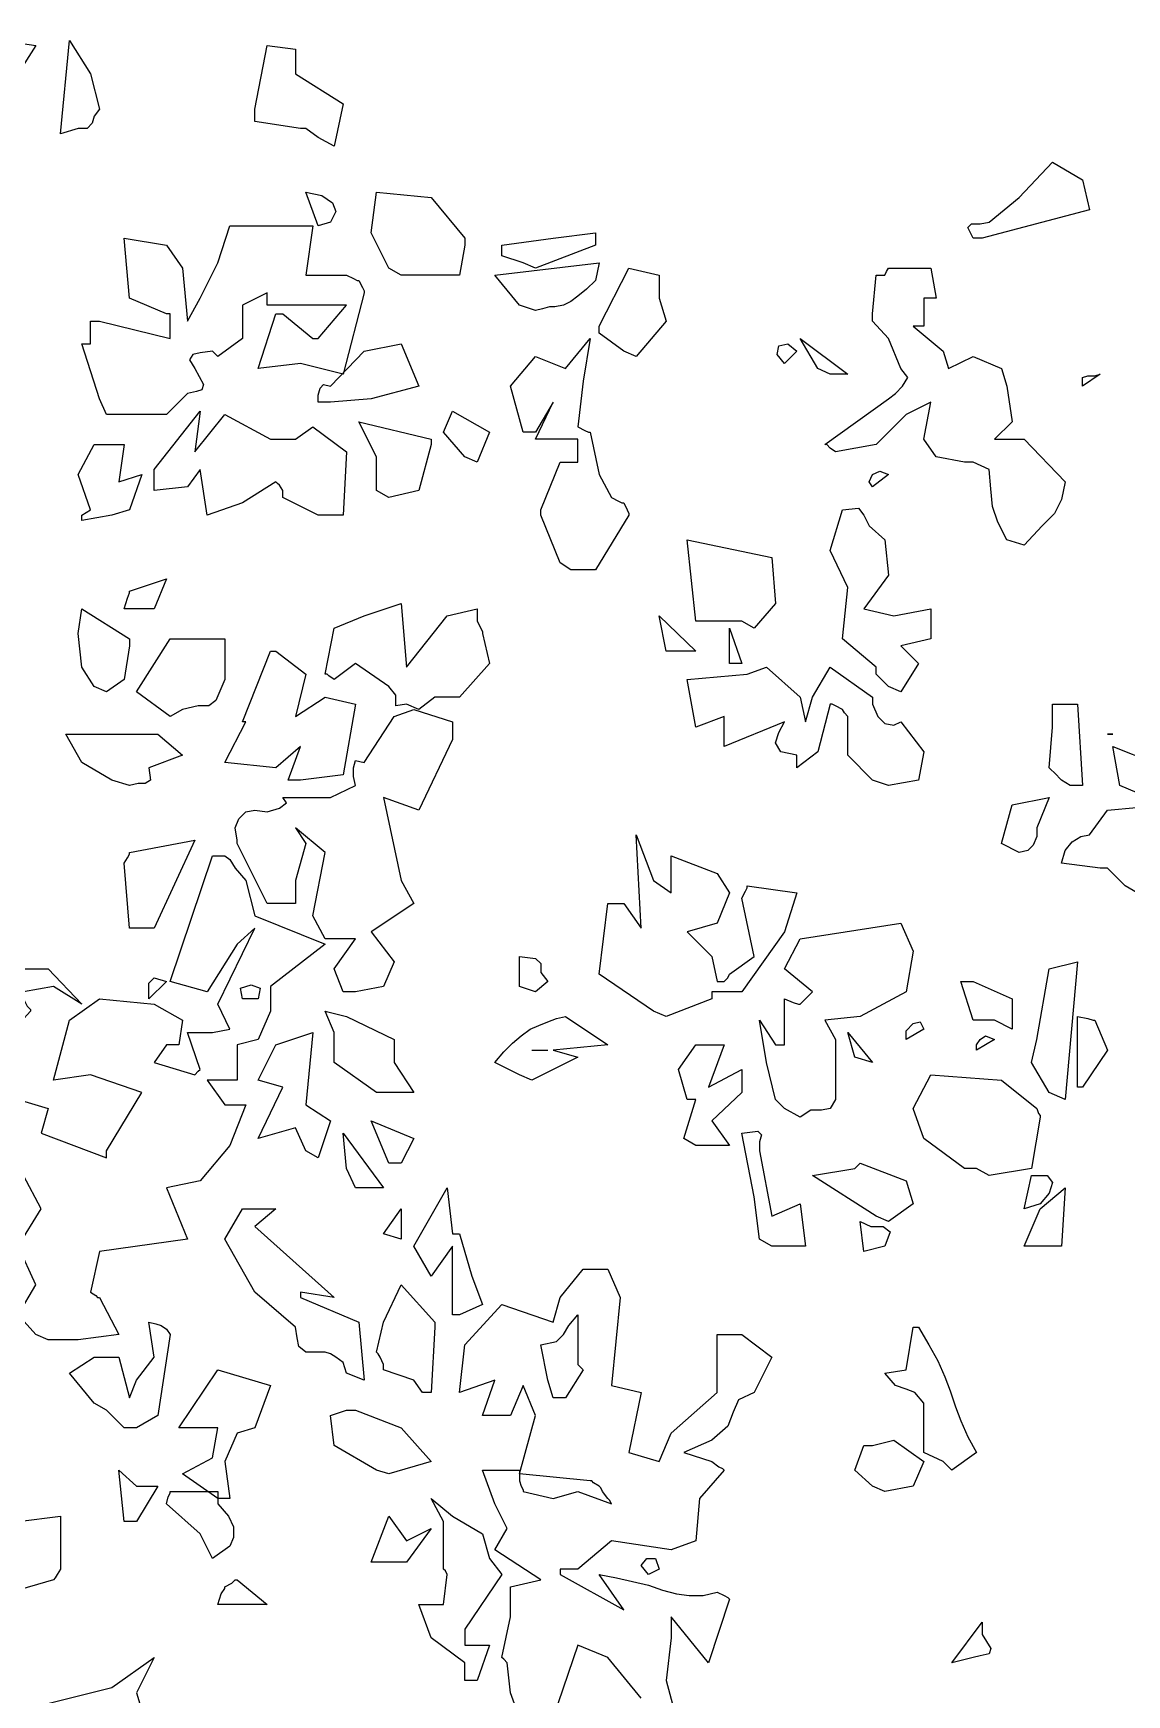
# Model space of a CAD drawing. Header units: millimetres. Extents: x 2810.5 to 2848.4, y 1624.4 to 1676.1.
# Drawn here: x 2814.981 to 2816.174, y 1668.831 to 1670.644 of the extents above; entities that cross this region are included whole.
import ezdxf

# ---------------------------------------------------------------- set-up
doc = ezdxf.new("R2010")
doc.units = ezdxf.units.MM
doc.layers.add('VERDE_ALBERI', color=104, linetype='Continuous')

msp = doc.modelspace()

# ---------------------------------------------------------------- linework, layer by layer
at = {"layer": 'VERDE_ALBERI', "linetype": 'ByBlock'}
for points in [[(2814.934, 1670.5726), (2814.9379, 1670.6188), (2814.8936, 1670.6439), (2814.9841, 1670.6304), (2814.9475, 1670.5726), (2814.934, 1670.5726)], [(2815.0111, 1670.5341), (2815.0207, 1670.6361), (2815.0438, 1670.5995), (2815.0535, 1670.561), (2815.0476, 1670.5533), (2815.0457, 1670.5456), (2815.04, 1670.5398), (2815.0303, 1670.5398), (2815.0111, 1670.5341)], [(2815.273, 1670.5398), (2815.2229, 1670.5475), (2815.2229, 1670.5553), (2815.2229, 1670.5591), (2815.2229, 1670.561), (2815.2229, 1670.561), (2815.2364, 1670.6304), (2815.2672, 1670.6265), (2815.2672, 1670.5995), (2815.3192, 1670.5668), (2815.3096, 1670.5206), (2815.2922, 1670.5302), (2815.2788, 1670.5398), (2815.2749, 1670.5398), (2815.273, 1670.5398), (2815.273, 1670.5398)], [(2815.273, 1670.5398), (2815.273, 1670.5398), (2815.273, 1670.5398), (2815.273, 1670.5398)], [(2815.273, 1670.5398), (2815.273, 1670.5398), (2815.273, 1670.5398)], [(2816.0067, 1670.4204), (2816.0009, 1670.432), (2816.0048, 1670.4358), (2816.0144, 1670.4358), (2816.024, 1670.4378), (2816.0568, 1670.4647), (2816.0934, 1670.5033), (2816.1261, 1670.484), (2816.1338, 1670.4513), (2816.0164, 1670.4204), (2816.0067, 1670.4204)], [(2815.2922, 1670.4339), (2815.2788, 1670.4705), (2815.2961, 1670.4667), (2815.3077, 1670.4589), (2815.3115, 1670.4493), (2815.3057, 1670.4378), (2815.2922, 1670.4339), (2815.2922, 1670.4339)], [(2815.3693, 1670.3877), (2815.35, 1670.4262), (2815.3558, 1670.4705), (2815.4155, 1670.4647), (2815.452, 1670.4204), (2815.452, 1670.4166), (2815.452, 1670.4147), (2815.452, 1670.4127), (2815.452, 1670.4127), (2815.4463, 1670.38), (2815.3828, 1670.38), (2815.3693, 1670.3877)], [(2815.1266, 1670.3376), (2815.0862, 1670.355), (2815.0804, 1670.4204), (2815.1266, 1670.4127), (2815.144, 1670.3877), (2815.1497, 1670.3299), (2815.1632, 1670.355), (2815.1825, 1670.3935), (2815.1959, 1670.4339), (2815.2268, 1670.4339), (2815.2864, 1670.4339), (2815.2788, 1670.38), (2815.323, 1670.38), (2815.3308, 1670.3762), (2815.3346, 1670.3742), (2815.3365, 1670.3742), (2815.3365, 1670.3742), (2815.3404, 1670.3666), (2815.3423, 1670.3627), (2815.3423, 1670.3607), (2815.3423, 1670.3607), (2815.3192, 1670.2721), (2815.273, 1670.2837), (2815.2268, 1670.278), (2815.246, 1670.3376), (2815.2498, 1670.3376), (2815.2537, 1670.3376), (2815.2537, 1670.3376), (2815.2864, 1670.3107), (2815.2903, 1670.3107), (2815.2922, 1670.3107), (2815.2922, 1670.3107), (2815.323, 1670.3472), (2815.2922, 1670.3472), (2815.2364, 1670.3472), (2815.2364, 1670.355), (2815.2364, 1670.3588), (2815.2364, 1670.3607), (2815.2364, 1670.3607), (2815.2094, 1670.3472), (2815.2094, 1670.3107), (2815.1825, 1670.2914), (2815.1786, 1670.2952), (2815.1767, 1670.2972), (2815.1767, 1670.2972), (2815.1632, 1670.2952), (2815.1555, 1670.2933), (2815.1517, 1670.2876), (2815.1574, 1670.278), (2815.1671, 1670.2606), (2815.1651, 1670.2548), (2815.1593, 1670.2529), (2815.1497, 1670.251), (2815.1266, 1670.2279), (2815.0746, 1670.2279), (2815.0611, 1670.2279), (2815.0535, 1670.2452), (2815.0342, 1670.3049), (2815.04, 1670.3049), (2815.0419, 1670.3049), (2815.0438, 1670.3049), (2815.0438, 1670.3049), (2815.0438, 1670.3299), (2815.0496, 1670.3299), (2815.0515, 1670.3299), (2815.0535, 1670.3299), (2815.0535, 1670.3299), (2815.1305, 1670.3107), (2815.1305, 1670.3376), (2815.1286, 1670.3376), (2815.1266, 1670.3376), (2815.1266, 1670.3376)], [(2815.2922, 1670.4339), (2815.2922, 1670.4339), (2815.2922, 1670.4339), (2815.2922, 1670.4339), (2815.2922, 1670.4339), (2815.2922, 1670.4339)], [(2815.2922, 1670.4339), (2815.2922, 1670.4339), (2815.2922, 1670.4339)], [(2815.5156, 1670.3935), (2815.4925, 1670.4012), (2815.4925, 1670.407), (2815.4925, 1670.4108), (2815.4925, 1670.4127), (2815.4925, 1670.4127), (2815.5484, 1670.4204), (2815.5946, 1670.4262), (2815.5946, 1670.4185), (2815.5946, 1670.4147), (2815.5946, 1670.4127), (2815.5946, 1670.4127), (2815.5291, 1670.3877), (2815.5156, 1670.3935)], [(2815.5118, 1670.3472), (2815.4848, 1670.38), (2815.5985, 1670.3935), (2815.5946, 1670.3742), (2815.585, 1670.3646), (2815.5754, 1670.3569), (2815.5676, 1670.3511), (2815.5599, 1670.3472), (2815.5503, 1670.3453), (2815.5445, 1670.3453), (2815.5369, 1670.3434), (2815.5291, 1670.3415), (2815.5118, 1670.3472)], [(2815.5985, 1670.3242), (2815.6312, 1670.3877), (2815.664, 1670.38), (2815.664, 1670.355), (2815.6716, 1670.3299), (2815.6389, 1670.2914), (2815.6254, 1670.2972), (2815.5985, 1670.3165), (2815.5985, 1670.3203), (2815.5985, 1670.3242), (2815.5985, 1670.3242)], [(2815.8969, 1670.3376), (2815.9008, 1670.38), (2815.9066, 1670.38), (2815.9085, 1670.38), (2815.9104, 1670.38), (2815.9104, 1670.38), (2815.9123, 1670.3838), (2815.9143, 1670.3877), (2815.9143, 1670.3877), (2815.9605, 1670.3877), (2815.9663, 1670.355), (2815.9585, 1670.355), (2815.9548, 1670.355), (2815.9528, 1670.355), (2815.9528, 1670.355), (2815.9528, 1670.3242), (2815.947, 1670.3242), (2815.9432, 1670.3242), (2815.9413, 1670.3242), (2815.9413, 1670.3242), (2815.974, 1670.2972), (2815.9798, 1670.278), (2816.0067, 1670.2914), (2816.0375, 1670.278), (2816.0433, 1670.2587), (2816.0491, 1670.2201), (2816.0298, 1670.2009), (2816.0625, 1670.2009), (2816.1069, 1670.1546), (2816.103, 1670.1354), (2816.0953, 1670.12), (2816.0819, 1670.1065), (2816.0625, 1670.0854), (2816.0433, 1670.0911), (2816.0337, 1670.1104), (2816.0279, 1670.1277), (2816.026, 1670.147), (2816.024, 1670.1681), (2816.0067, 1670.1759), (2816.0009, 1670.1759), (2815.999, 1670.1759), (2815.9971, 1670.1759), (2815.9971, 1670.1759), (2815.9663, 1670.1816), (2815.9528, 1670.2009), (2815.9605, 1670.2414), (2815.9335, 1670.2279), (2815.9008, 1670.1951), (2815.8565, 1670.1874), (2815.8507, 1670.1913), (2815.8469, 1670.1951), (2815.8449, 1670.1951), (2815.8449, 1670.1951), (2815.9143, 1670.2452), (2815.922, 1670.251), (2815.9297, 1670.2587), (2815.9354, 1670.2683), (2815.9278, 1670.278), (2815.9143, 1670.3107), (2815.8969, 1670.3299), (2815.8969, 1670.3338), (2815.8969, 1670.3376), (2815.8969, 1670.3376)], [(2815.1266, 1670.3376), (2815.1266, 1670.3376), (2815.1266, 1670.3376), (2815.1266, 1670.3376)], [(2815.2922, 1670.2414), (2815.2922, 1670.2491), (2815.2942, 1670.2567), (2815.298, 1670.2606), (2815.3057, 1670.2587), (2815.3423, 1670.2972), (2815.3828, 1670.3049), (2815.402, 1670.2587), (2815.35, 1670.2452), (2815.3057, 1670.2414), (2815.2922, 1670.2414)], [(2815.5349, 1670.1239), (2815.5561, 1670.1759), (2815.5754, 1670.1759), (2815.5754, 1670.2009), (2815.5291, 1670.2009), (2815.5484, 1670.2414), (2815.5291, 1670.2086), (2815.5214, 1670.2086), (2815.5175, 1670.2086), (2815.5156, 1670.2086), (2815.5156, 1670.2086), (2815.5021, 1670.2587), (2815.5291, 1670.2914), (2815.5619, 1670.278), (2815.5888, 1670.3107), (2815.5811, 1670.2645), (2815.5754, 1670.2144), (2815.583, 1670.2105), (2815.5869, 1670.2086), (2815.5888, 1670.2086), (2815.5888, 1670.2086), (2815.5985, 1670.1624), (2815.612, 1670.1374), (2815.6196, 1670.1335), (2815.6235, 1670.1316), (2815.6254, 1670.1316), (2815.6254, 1670.1316), (2815.6292, 1670.1239), (2815.6312, 1670.12), (2815.6312, 1670.1181), (2815.6312, 1670.1181), (2815.5946, 1670.0584), (2815.5676, 1670.0584), (2815.5561, 1670.0661), (2815.5349, 1670.1181), (2815.5349, 1670.1219), (2815.5349, 1670.1239), (2815.5349, 1670.1239)], [(2815.8007, 1670.2837), (2815.7929, 1670.2933), (2815.7948, 1670.303), (2815.8045, 1670.3049), (2815.8142, 1670.2972), (2815.8007, 1670.2837)], [(2815.8372, 1670.278), (2815.818, 1670.3107), (2815.8699, 1670.2721), (2815.8507, 1670.2721), (2815.8372, 1670.278)], [(2815.1767, 1670.2972), (2815.1767, 1670.2972), (2815.1767, 1670.2972), (2815.1767, 1670.2972)], [(2816.1261, 1670.2587), (2816.1261, 1670.2683), (2816.1319, 1670.2702), (2816.1396, 1670.2702), (2816.1454, 1670.2721), (2816.1261, 1670.2587)], [(2815.2537, 1670.145), (2815.2498, 1670.1509), (2815.2479, 1670.1528), (2815.246, 1670.1546), (2815.246, 1670.1546), (2815.2094, 1670.1316), (2815.1709, 1670.1181), (2815.1632, 1670.1681), (2815.1497, 1670.1489), (2815.1131, 1670.145), (2815.1131, 1670.1681), (2815.1632, 1670.2317), (2815.1574, 1670.1874), (2815.1902, 1670.2279), (2815.2402, 1670.2009), (2815.2672, 1670.2009), (2815.2864, 1670.2144), (2815.323, 1670.1874), (2815.3192, 1670.1181), (2815.3057, 1670.1181), (2815.2922, 1670.1181), (2815.2537, 1670.1374), (2815.2537, 1670.1412), (2815.2537, 1670.145), (2815.2537, 1670.145)], [(2815.452, 1670.1816), (2815.429, 1670.2086), (2815.4386, 1670.2317), (2815.479, 1670.2086), (2815.4655, 1670.1759), (2815.452, 1670.1816)], [(2815.3558, 1670.145), (2815.3558, 1670.1816), (2815.3365, 1670.2201), (2815.4155, 1670.2009), (2815.4155, 1670.197), (2815.4155, 1670.1951), (2815.4155, 1670.1951), (2815.402, 1670.145), (2815.3693, 1670.1374), (2815.3558, 1670.145), (2815.3558, 1670.145)], [(2815.0342, 1670.1181), (2815.0438, 1670.1239), (2815.0303, 1670.1624), (2815.0476, 1670.1951), (2815.0804, 1670.1951), (2815.0746, 1670.1546), (2815.0996, 1670.1624), (2815.0862, 1670.1239), (2815.0669, 1670.1181), (2815.0342, 1670.1123), (2815.0342, 1670.1181)], [(2815.8969, 1670.1489), (2815.8931, 1670.1546), (2815.8969, 1670.1624), (2815.9047, 1670.1662), (2815.9143, 1670.1624), (2815.8969, 1670.1489)], [(2815.2537, 1670.145), (2815.2537, 1670.145), (2815.2537, 1670.145), (2815.2537, 1670.145)], [(2815.2537, 1670.145), (2815.2537, 1670.145), (2815.2537, 1670.145)], [(2815.3558, 1670.145), (2815.3558, 1670.145), (2815.3558, 1670.145), (2815.3558, 1670.145), (2815.3558, 1670.145), (2815.3558, 1670.145)], [(2815.9008, 1669.9524), (2815.8642, 1669.9833), (2815.8699, 1670.0391), (2815.8507, 1670.0795), (2815.8642, 1670.1239), (2815.8815, 1670.1258), (2815.8873, 1670.1181), (2815.8931, 1670.1065), (2815.9104, 1670.0911), (2815.9143, 1670.0526), (2815.8873, 1670.016), (2815.92, 1670.0083), (2815.9605, 1670.016), (2815.9605, 1669.9833), (2815.9278, 1669.9756), (2815.947, 1669.9563), (2815.9278, 1669.9255), (2815.9143, 1669.9313), (2815.9008, 1669.9448), (2815.9008, 1669.9486), (2815.9008, 1669.9524), (2815.9008, 1669.9524)], [(2815.7544, 1670.0025), (2815.7043, 1670.0025), (2815.6947, 1670.0911), (2815.7872, 1670.0719), (2815.7911, 1670.0218), (2815.7679, 1669.9948), (2815.7544, 1670.0025)], [(2815.0996, 1670.016), (2815.0804, 1670.016), (2815.0842, 1670.0275), (2815.0862, 1670.0334), (2815.0862, 1670.0353), (2815.0862, 1670.0353), (2815.1266, 1670.0488), (2815.1131, 1670.016), (2815.0996, 1670.016)], [(2815.0476, 1669.9313), (2815.0342, 1669.9524), (2815.0303, 1669.989), (2815.0342, 1670.016), (2815.0862, 1669.9833), (2815.0862, 1669.9794), (2815.0862, 1669.9775), (2815.0862, 1669.9756), (2815.0862, 1669.9756), (2815.0804, 1669.939), (2815.0611, 1669.9255), (2815.0476, 1669.9313)], [(2815.3885, 1669.912), (2815.377, 1669.9101), (2815.377, 1669.9159), (2815.377, 1669.9217), (2815.3693, 1669.9313), (2815.3327, 1669.9563), (2815.3096, 1669.939), (2815.3038, 1669.9428), (2815.3019, 1669.9448), (2815.2999, 1669.9448), (2815.2999, 1669.9448), (2815.3096, 1669.9948), (2815.3423, 1670.0083), (2815.3828, 1670.0218), (2815.3885, 1669.9524), (2815.4328, 1670.0083), (2815.4655, 1670.016), (2815.4655, 1670.0083), (2815.4655, 1670.0044), (2815.4655, 1670.0025), (2815.4655, 1670.0025), (2815.4694, 1669.9948), (2815.4714, 1669.991), (2815.4714, 1669.989), (2815.4714, 1669.989), (2815.479, 1669.9563), (2815.4463, 1669.9197), (2815.4194, 1669.9197), (2815.402, 1669.9063), (2815.3885, 1669.912)], [(2815.6716, 1669.9698), (2815.664, 1670.0083), (2815.7043, 1669.9698), (2815.6851, 1669.9698), (2815.6716, 1669.9698)], [(2815.741, 1669.9563), (2815.741, 1669.9948), (2815.7544, 1669.9563), (2815.741, 1669.9563)], [(2815.1401, 1669.9833), (2815.1902, 1669.9833), (2815.1902, 1669.939), (2815.1806, 1669.9159), (2815.1728, 1669.9101), (2815.1613, 1669.9101), (2815.144, 1669.9063), (2815.1305, 1669.8986), (2815.0939, 1669.9255), (2815.1305, 1669.9833), (2815.1362, 1669.9833), (2815.1382, 1669.9833), (2815.1401, 1669.9833)], [(2815.2094, 1669.8928), (2815.2402, 1669.9698), (2815.2441, 1669.9698), (2815.246, 1669.9698), (2815.246, 1669.9698), (2815.2788, 1669.9448), (2815.2672, 1669.8986), (2815.2999, 1669.9197), (2815.3327, 1669.912), (2815.3192, 1669.835), (2815.273, 1669.8292), (2815.2595, 1669.8292), (2815.273, 1669.8658), (2815.246, 1669.8427), (2815.1902, 1669.8485), (2815.2133, 1669.8928), (2815.2113, 1669.8928), (2815.2094, 1669.8928), (2815.2094, 1669.8928)], [(2815.8642, 1669.9063), (2815.8565, 1669.9101), (2815.8527, 1669.912), (2815.8507, 1669.912), (2815.8507, 1669.912), (2815.8372, 1669.8601), (2815.8142, 1669.8427), (2815.8142, 1669.8504), (2815.8142, 1669.8542), (2815.8142, 1669.8562), (2815.8142, 1669.8562), (2815.7968, 1669.8601), (2815.7911, 1669.8697), (2815.7948, 1669.8812), (2815.8007, 1669.8928), (2815.7352, 1669.8658), (2815.7352, 1669.8986), (2815.7043, 1669.887), (2815.6947, 1669.939), (2815.7602, 1669.9448), (2815.7814, 1669.9524), (2815.818, 1669.9197), (2815.8238, 1669.8928), (2815.8314, 1669.9197), (2815.8507, 1669.9524), (2815.8969, 1669.9197), (2815.8969, 1669.9159), (2815.8969, 1669.9139), (2815.8969, 1669.912), (2815.8969, 1669.912), (2815.9027, 1669.8986), (2815.9104, 1669.8908), (2815.92, 1669.8889), (2815.9278, 1669.8928), (2815.9528, 1669.8601), (2815.947, 1669.8292), (2815.9143, 1669.8234), (2815.8969, 1669.8292), (2815.8699, 1669.8562), (2815.8699, 1669.8986), (2815.8662, 1669.9024), (2815.8642, 1669.9063), (2815.8642, 1669.9063)], [(2815.9008, 1669.9524), (2815.9008, 1669.9524), (2815.9008, 1669.9524), (2815.9008, 1669.9524)], [(2815.9008, 1669.9524), (2815.9008, 1669.9524), (2815.9008, 1669.9524)], [(2815.2037, 1669.7637), (2815.2017, 1669.7772), (2815.2056, 1669.7868), (2815.2133, 1669.7946), (2815.2229, 1669.7965), (2815.2364, 1669.7946), (2815.2498, 1669.7984), (2815.2576, 1669.8042), (2815.2537, 1669.81), (2815.3057, 1669.81), (2815.3327, 1669.8234), (2815.3308, 1669.8331), (2815.3308, 1669.8427), (2815.3327, 1669.8504), (2815.3423, 1669.8485), (2815.375, 1669.8986), (2815.3963, 1669.9063), (2815.4386, 1669.8928), (2815.4386, 1669.8735), (2815.402, 1669.7965), (2815.3635, 1669.81), (2815.3828, 1669.7195), (2815.3963, 1669.6944), (2815.35, 1669.6636), (2815.375, 1669.6309), (2815.3635, 1669.6039), (2815.3327, 1669.5981), (2815.3192, 1669.5981), (2815.3096, 1669.6231), (2815.3327, 1669.6559), (2815.2999, 1669.6559), (2815.2864, 1669.681), (2815.2999, 1669.7502), (2815.2672, 1669.7772), (2815.2788, 1669.7599), (2815.2672, 1669.7195), (2815.2672, 1669.6944), (2815.2364, 1669.6944), (2815.2037, 1669.7599), (2815.2037, 1669.7618), (2815.2037, 1669.7637), (2815.2037, 1669.7637)], [(2815.8642, 1669.9063), (2815.8642, 1669.9063), (2815.8642, 1669.9063), (2815.8642, 1669.9063)], [(2815.8642, 1669.9063), (2815.8642, 1669.9063), (2815.8642, 1669.9063)], [(2816.103, 1669.8292), (2816.0953, 1669.8369), (2816.0915, 1669.8408), (2816.0895, 1669.8427), (2816.0895, 1669.8427), (2816.0934, 1669.887), (2816.0934, 1669.912), (2816.1204, 1669.912), (2816.1261, 1669.8234), (2816.1126, 1669.8234), (2816.103, 1669.8292), (2816.103, 1669.8292)], [(2815.0669, 1669.8292), (2815.0342, 1669.8485), (2815.0169, 1669.8793), (2815.117, 1669.8793), (2815.144, 1669.8562), (2815.1074, 1669.8427), (2815.1093, 1669.8292), (2815.1035, 1669.8253), (2815.0958, 1669.8253), (2815.0862, 1669.8234), (2815.0669, 1669.8292)], [(2816.1858, 1669.706), (2816.1724, 1669.7137), (2816.1531, 1669.733), (2816.1492, 1669.733), (2816.1473, 1669.733), (2816.1454, 1669.733), (2816.1454, 1669.733), (2816.103, 1669.7387), (2816.1069, 1669.7522), (2816.1146, 1669.7618), (2816.1242, 1669.7676), (2816.1338, 1669.7695), (2816.1531, 1669.7965), (2816.2166, 1669.8022), (2816.1666, 1669.8234), (2816.1589, 1669.8658), (2816.2031, 1669.8485)], [(2816.1531, 1669.8793), (2816.1589, 1669.8793), (2816.1531, 1669.8793)], [(2816.103, 1669.8292), (2816.103, 1669.8292), (2816.103, 1669.8292), (2816.103, 1669.8292), (2816.103, 1669.8292), (2816.103, 1669.8292)], [(2816.103, 1669.8292), (2816.103, 1669.8292), (2816.103, 1669.8292)], [(2816.0375, 1669.7599), (2816.0491, 1669.8022), (2816.0895, 1669.81), (2816.076, 1669.7772), (2816.076, 1669.7676), (2816.0722, 1669.758), (2816.0664, 1669.7522), (2816.0568, 1669.7502), (2816.0375, 1669.7599), (2816.0375, 1669.7599)], [(2815.1074, 1669.6675), (2815.0862, 1669.6675), (2815.0804, 1669.7387), (2815.0842, 1669.7445), (2815.0862, 1669.7483), (2815.0862, 1669.7502), (2815.0862, 1669.7502), (2815.1574, 1669.7637), (2815.1131, 1669.6675), (2815.1093, 1669.6675), (2815.1074, 1669.6675)], [(2815.2037, 1669.7637), (2815.2037, 1669.7637), (2815.2037, 1669.7637), (2815.2037, 1669.7637)], [(2815.2037, 1669.7637), (2815.2037, 1669.7637), (2815.2037, 1669.7637)], [(2815.6446, 1669.6675), (2815.6389, 1669.7695), (2815.6581, 1669.7195), (2815.6774, 1669.706), (2815.6774, 1669.7464), (2815.7275, 1669.7271), (2815.741, 1669.706), (2815.7275, 1669.6732), (2815.6947, 1669.6636), (2815.7217, 1669.6366), (2815.7275, 1669.6096), (2815.7313, 1669.6096), (2815.7352, 1669.6096), (2815.7352, 1669.6096), (2815.7391, 1669.6135), (2815.741, 1669.6174), (2815.741, 1669.6174), (2815.7679, 1669.6366), (2815.7544, 1669.7002), (2815.7583, 1669.7079), (2815.7602, 1669.7117), (2815.7602, 1669.7137), (2815.7602, 1669.7137), (2815.8142, 1669.706), (2815.8007, 1669.6636), (2815.7544, 1669.5981), (2815.7217, 1669.5981), (2815.7217, 1669.5943), (2815.7217, 1669.5924), (2815.7217, 1669.5904), (2815.7217, 1669.5904), (2815.6716, 1669.5711), (2815.6581, 1669.5769), (2815.5985, 1669.6174), (2815.6081, 1669.6944), (2815.6177, 1669.6944), (2815.6235, 1669.6944), (2815.6254, 1669.6944), (2815.6254, 1669.6944), (2815.6446, 1669.6675)], [(2815.0611, 1669.4248), (2815.0996, 1669.4884), (2815.0438, 1669.5076), (2815.0034, 1669.5018), (2815.0207, 1669.5673), (2815.0535, 1669.5904), (2815.1131, 1669.5846), (2815.144, 1669.5673), (2815.1401, 1669.5404), (2815.1324, 1669.5404), (2815.1286, 1669.5404), (2815.1266, 1669.5404), (2815.1266, 1669.5404), (2815.1131, 1669.5211), (2815.1574, 1669.5076), (2815.1613, 1669.5115), (2815.1632, 1669.5134), (2815.1632, 1669.5134), (2815.1497, 1669.5539), (2815.1767, 1669.5539), (2815.1959, 1669.5576), (2815.1825, 1669.5846), (2815.2229, 1669.6675), (2815.2037, 1669.6501), (2815.1709, 1669.5981), (2815.1305, 1669.6096), (2815.1767, 1669.7464), (2815.1902, 1669.7464), (2815.1959, 1669.7426), (2815.2017, 1669.733), (2815.2133, 1669.7195), (2815.2229, 1669.681), (2815.2999, 1669.6501), (2815.2402, 1669.6039), (2815.2402, 1669.5769), (2815.2268, 1669.5461), (2815.2037, 1669.5404), (2815.2037, 1669.5018), (2815.1709, 1669.5018), (2815.1902, 1669.4749), (2815.2133, 1669.4749), (2815.1959, 1669.4305), (2815.1632, 1669.392), (2815.1266, 1669.3843), (2815.1497, 1669.3285), (2815.0535, 1669.315), (2815.0438, 1669.2707), (2815.0496, 1669.2668), (2815.0515, 1669.2649), (2815.0535, 1669.2649), (2815.0535, 1669.2649), (2815.0746, 1669.2245), (2815.0303, 1669.2187), (2814.9976, 1669.2187), (2814.9841, 1669.2245), (2814.9649, 1669.2457), (2814.9841, 1669.2784), (2814.9649, 1669.3208), (2814.9899, 1669.3613), (2814.9706, 1669.3978)], [(2815.1074, 1669.6675), (2815.1074, 1669.6675), (2815.1074, 1669.6675), (2815.1074, 1669.6675), (2815.1074, 1669.6675)], [(2815.1074, 1669.6675), (2815.1074, 1669.6675), (2815.1074, 1669.6675)], [(2815.8565, 1669.5404), (2815.8565, 1669.4806), (2815.8507, 1669.471), (2815.8411, 1669.4691), (2815.8296, 1669.4691), (2815.818, 1669.4614), (2815.8007, 1669.471), (2815.7911, 1669.4806), (2815.7814, 1669.5211), (2815.7737, 1669.5673), (2815.7911, 1669.5404), (2815.7968, 1669.5404), (2815.7987, 1669.5404), (2815.8007, 1669.5404), (2815.8007, 1669.5404), (2815.8007, 1669.5904), (2815.8103, 1669.5865), (2815.8161, 1669.5846), (2815.818, 1669.5846), (2815.818, 1669.5846), (2815.8314, 1669.5981), (2815.8007, 1669.6231), (2815.818, 1669.6559), (2815.9278, 1669.6732), (2815.9413, 1669.6424), (2815.9335, 1669.5981), (2815.8834, 1669.5711), (2815.8449, 1669.5673), (2815.8565, 1669.5461), (2815.8565, 1669.5423), (2815.8565, 1669.5404)], [(2815.5291, 1669.5981), (2815.5118, 1669.6039), (2815.5118, 1669.6366), (2815.5291, 1669.6347), (2815.5349, 1669.629), (2815.5349, 1669.6193), (2815.5426, 1669.6096), (2815.5291, 1669.5981)], [(2816.0895, 1669.4884), (2816.0703, 1669.5211), (2816.076, 1669.5461), (2816.0895, 1669.6231), (2816.1204, 1669.6309), (2816.1069, 1669.4806), (2816.0895, 1669.4884)], [(2814.9475, 1669.5846), (2814.9475, 1669.6231), (2814.9976, 1669.6231), (2815.0342, 1669.5846), (2815.0034, 1669.6039), (2814.9706, 1669.5981), (2814.9706, 1669.5943), (2814.9706, 1669.5924), (2814.9706, 1669.5904), (2814.9706, 1669.5904), (2814.9745, 1669.5827), (2814.9784, 1669.5789), (2814.9784, 1669.5769), (2814.9784, 1669.5769), (2814.9571, 1669.5539), (2814.9475, 1669.5539), (2814.9514, 1669.5769), (2814.9494, 1669.5808), (2814.9475, 1669.5846), (2814.9475, 1669.5846)], [(2815.1074, 1669.5904), (2815.1074, 1669.5981), (2815.1074, 1669.6077), (2815.1131, 1669.6135), (2815.1266, 1669.6096), (2815.1074, 1669.5904)], [(2815.2094, 1669.5904), (2815.2075, 1669.602), (2815.2191, 1669.6059), (2815.2287, 1669.602), (2815.2268, 1669.5904), (2815.2094, 1669.5904)], [(2816.0298, 1669.5673), (2816.0067, 1669.5673), (2815.9933, 1669.6096), (2816.0009, 1669.6096), (2816.0048, 1669.6096), (2816.0067, 1669.6096), (2816.0067, 1669.6096), (2816.0491, 1669.5904), (2816.0491, 1669.5576), (2816.0298, 1669.5673)], [(2815.3558, 1669.4884), (2815.3096, 1669.5211), (2815.3096, 1669.5539), (2815.2999, 1669.5769), (2815.323, 1669.5711), (2815.375, 1669.5461), (2815.375, 1669.5211), (2815.3963, 1669.4884), (2815.3693, 1669.4884), (2815.3558, 1669.4884)], [(2815.5118, 1669.5076), (2815.4848, 1669.5211), (2815.4945, 1669.5326), (2815.5041, 1669.5423), (2815.5137, 1669.55), (2815.5234, 1669.5576), (2815.533, 1669.5615), (2815.5426, 1669.5654), (2815.5522, 1669.5692), (2815.5619, 1669.5711), (2815.6081, 1669.5404), (2815.5484, 1669.5345), (2815.5754, 1669.5269), (2815.5253, 1669.5018), (2815.5118, 1669.5076)], [(2815.9335, 1669.5461), (2815.9335, 1669.5558), (2815.9413, 1669.5635), (2815.9489, 1669.5654), (2815.9528, 1669.5576), (2815.9335, 1669.5461)], [(2816.1204, 1669.4941), (2816.1204, 1669.5711), (2816.1319, 1669.5692), (2816.1376, 1669.5673), (2816.1396, 1669.5673), (2816.1396, 1669.5673), (2816.1531, 1669.5345), (2816.1261, 1669.4941), (2816.1204, 1669.4941), (2816.1204, 1669.4941)], [(2815.2788, 1669.4248), (2815.2672, 1669.4498), (2815.2268, 1669.4383), (2815.2537, 1669.4941), (2815.2268, 1669.5018), (2815.246, 1669.5404), (2815.2864, 1669.5539), (2815.2788, 1669.4749), (2815.3057, 1669.4575), (2815.2922, 1669.4171), (2815.2788, 1669.4248), (2815.2788, 1669.4248)], [(2815.6909, 1669.4383), (2815.7043, 1669.4806), (2815.6986, 1669.4806), (2815.6967, 1669.4806), (2815.6947, 1669.4806), (2815.6947, 1669.4806), (2815.6851, 1669.5134), (2815.7043, 1669.5404), (2815.7352, 1669.5404), (2815.7178, 1669.4941), (2815.7544, 1669.5134), (2815.7544, 1669.4884), (2815.7217, 1669.4575), (2815.741, 1669.4305), (2815.7043, 1669.4305), (2815.6909, 1669.4383), (2815.6909, 1669.4383)], [(2815.8777, 1669.5269), (2815.8699, 1669.5539), (2815.8969, 1669.5211), (2815.8777, 1669.5269)], [(2816.0105, 1669.5345), (2816.0105, 1669.5404), (2816.0144, 1669.5461), (2816.0202, 1669.55), (2816.0298, 1669.5461), (2816.0105, 1669.5345)], [(2815.5253, 1669.5345), (2815.5426, 1669.5345)], [(2815.1632, 1669.5134), (2815.1632, 1669.5134), (2815.1632, 1669.5134), (2815.1632, 1669.5134)], [(2816.0105, 1669.4055), (2815.9971, 1669.4055), (2815.9528, 1669.4383), (2815.9413, 1669.471), (2815.9605, 1669.5076), (2816.0375, 1669.5018), (2816.076, 1669.471), (2816.078, 1669.4653), (2816.0799, 1669.4633), (2816.0799, 1669.4614), (2816.0799, 1669.4614), (2816.0703, 1669.4055), (2816.024, 1669.3978), (2816.0105, 1669.4055)], [(2814.9649, 1669.4806), (2814.9976, 1669.471), (2814.9899, 1669.444), (2815.0611, 1669.4171), (2815.0611, 1669.4209), (2815.0611, 1669.4248), (2815.0611, 1669.4248)], [(2815.3693, 1669.4113), (2815.35, 1669.4575), (2815.3963, 1669.4383), (2815.3828, 1669.4113), (2815.3693, 1669.4113)], [(2815.35, 1669.3843), (2815.3327, 1669.3843), (2815.323, 1669.4055), (2815.3192, 1669.444), (2815.3635, 1669.3843), (2815.3558, 1669.3843), (2815.3519, 1669.3843), (2815.35, 1669.3843)], [(2815.7737, 1669.3285), (2815.7679, 1669.3747), (2815.7544, 1669.444), (2815.7718, 1669.446), (2815.7756, 1669.4421), (2815.7737, 1669.4344), (2815.7737, 1669.4248), (2815.7872, 1669.3535), (2815.818, 1669.367), (2815.8238, 1669.3208), (2815.7872, 1669.3208), (2815.7737, 1669.3285)], [(2815.2788, 1669.4248), (2815.2788, 1669.4248), (2815.2788, 1669.4248), (2815.2788, 1669.4248), (2815.2788, 1669.4248), (2815.2788, 1669.4248)], [(2815.2788, 1669.4248), (2815.2788, 1669.4248), (2815.2788, 1669.4248)], [(2815.8834, 1669.4113), (2815.9335, 1669.392), (2815.9413, 1669.367), (2815.9143, 1669.3478), (2815.9008, 1669.3535), (2815.8314, 1669.3978), (2815.8777, 1669.4055), (2815.8815, 1669.4094), (2815.8834, 1669.4113), (2815.8834, 1669.4113)], [(2816.0625, 1669.3613), (2816.0703, 1669.3978), (2816.0876, 1669.3978), (2816.0934, 1669.3902), (2816.0895, 1669.3786), (2816.0799, 1669.367), (2816.0625, 1669.3613)], [(2815.35, 1669.3843), (2815.35, 1669.3843), (2815.35, 1669.3843), (2815.35, 1669.3843)], [(2815.35, 1669.3843), (2815.35, 1669.3843), (2815.35, 1669.3843)], [(2815.4463, 1669.3343), (2815.4598, 1669.2881), (2815.4714, 1669.2572), (2815.4463, 1669.2457), (2815.4386, 1669.2457), (2815.4386, 1669.3208), (2815.4155, 1669.2881), (2815.3963, 1669.3208), (2815.4328, 1669.3843), (2815.4386, 1669.3343), (2815.4424, 1669.3343), (2815.4463, 1669.3343), (2815.4463, 1669.3343)], [(2816.1069, 1669.3843), (2816.103, 1669.3208), (2816.076, 1669.3208), (2816.0625, 1669.3208), (2816.0799, 1669.3613), (2816.1069, 1669.3843)], [(2815.323, 1669.1821), (2815.3192, 1669.1937), (2815.3115, 1669.1995), (2815.3057, 1669.2033), (2815.2999, 1669.2052), (2815.2788, 1669.2052), (2815.2711, 1669.2111), (2815.2692, 1669.2207), (2815.2672, 1669.2322), (2815.2229, 1669.2707), (2815.1902, 1669.3285), (2815.2094, 1669.3613), (2815.246, 1669.3613), (2815.2229, 1669.342), (2815.3096, 1669.2649), (2815.273, 1669.2707), (2815.273, 1669.2668), (2815.273, 1669.2649), (2815.273, 1669.2649), (2815.3365, 1669.238), (2815.3423, 1669.1745), (2815.323, 1669.1821), (2815.323, 1669.1821)], [(2815.3635, 1669.3343), (2815.3828, 1669.3613), (2815.3828, 1669.3285), (2815.3635, 1669.3343)], [(2815.8873, 1669.315), (2815.8834, 1669.3478), (2815.895, 1669.342), (2815.9085, 1669.342), (2815.9162, 1669.3362), (2815.9104, 1669.3208), (2815.8873, 1669.315)], [(2815.4925, 1668.8721), (2815.5021, 1668.9164), (2815.5021, 1668.9491), (2815.5349, 1668.9568), (2815.4848, 1668.9895), (2815.4983, 1669.0126), (2815.4848, 1669.0396), (2815.4714, 1669.0762), (2815.5118, 1669.0762), (2815.5118, 1669.0724), (2815.5291, 1669.136), (2815.5156, 1669.1687), (2815.5021, 1669.136), (2815.4714, 1669.136), (2815.4848, 1669.1745), (2815.4463, 1669.161), (2815.452, 1669.213), (2815.4925, 1669.2572), (2815.5484, 1669.238), (2815.5561, 1669.2649), (2815.5811, 1669.2958), (2815.6081, 1669.2958), (2815.6216, 1669.2649), (2815.612, 1669.1687), (2815.6446, 1669.161), (2815.6312, 1669.0955), (2815.664, 1669.0859), (2815.6774, 1669.1166), (2815.7275, 1669.161), (2815.7275, 1669.2245), (2815.7544, 1669.2245), (2815.7872, 1669.1995), (2815.7679, 1669.161), (2815.7506, 1669.1532), (2815.7448, 1669.1397), (2815.7391, 1669.1244), (2815.7217, 1669.109), (2815.6909, 1669.0955), (2815.7217, 1669.0859), (2815.7294, 1669.0801), (2815.7332, 1669.0781), (2815.7352, 1669.0762), (2815.7352, 1669.0762), (2815.7082, 1669.0454), (2815.7043, 1668.9992), (2815.6774, 1668.9895), (2815.612, 1668.9992), (2815.5754, 1668.9684), (2815.5561, 1668.9684), (2815.5561, 1668.9645), (2815.5561, 1668.9626), (2815.5561, 1668.9626), (2815.6254, 1668.924), (2815.5985, 1668.9626), (2815.6177, 1668.9588), (2815.635, 1668.9549), (2815.6524, 1668.951), (2815.6677, 1668.9453), (2815.6832, 1668.9414), (2815.6967, 1668.9395), (2815.7121, 1668.9395), (2815.7275, 1668.9434), (2815.7352, 1668.9395), (2815.7391, 1668.9375), (2815.741, 1668.9356), (2815.741, 1668.9356), (2815.7178, 1668.8663), (2815.6774, 1668.9164), (2815.6774, 1668.8933), (2815.6716, 1668.847), (2815.6851, 1668.7969)], [(2815.3635, 1669.1917), (2815.3597, 1669.1995), (2815.3577, 1669.2033), (2815.3558, 1669.2052), (2815.3558, 1669.2052), (2815.3635, 1669.238), (2815.3828, 1669.2784), (2815.4194, 1669.238), (2815.4194, 1669.2341), (2815.4194, 1669.2322), (2815.4194, 1669.2322), (2815.4155, 1669.161), (2815.4059, 1669.161), (2815.3963, 1669.1745), (2815.3635, 1669.186), (2815.3635, 1669.1898), (2815.3635, 1669.1917), (2815.3635, 1669.1917)], [(2815.273, 1669.2649), (2815.273, 1669.2649), (2815.273, 1669.2649), (2815.273, 1669.2649)], [(2815.0804, 1669.1225), (2815.0611, 1669.1417), (2815.0476, 1669.1494), (2815.0207, 1669.1821), (2815.0476, 1669.1995), (2815.0746, 1669.1995), (2815.0862, 1669.1552), (2815.0939, 1669.1745), (2815.1131, 1669.1995), (2815.1074, 1669.238), (2815.1151, 1669.2361), (2815.1208, 1669.2341), (2815.1266, 1669.2303), (2815.1305, 1669.2245), (2815.117, 1669.136), (2815.0939, 1669.1225), (2815.0804, 1669.1225)], [(2815.5811, 1669.186), (2815.5619, 1669.1552), (2815.5484, 1669.1552), (2815.5426, 1669.1745), (2815.5349, 1669.213), (2815.5522, 1669.2168), (2815.5599, 1669.2245), (2815.5657, 1669.2341), (2815.5754, 1669.2457), (2815.5754, 1669.1917), (2815.5792, 1669.1879), (2815.5811, 1669.186), (2815.5811, 1669.186)], [(2815.947, 1669.2322), (2815.9585, 1669.213), (2815.9682, 1669.1956), (2815.9759, 1669.1783), (2815.9817, 1669.1629), (2815.9874, 1669.1456), (2815.9933, 1669.1301), (2816.0009, 1669.1128), (2816.0105, 1669.0955), (2815.9836, 1669.0762), (2815.974, 1669.0859), (2815.9528, 1669.0955), (2815.9528, 1669.1494), (2815.9432, 1669.161), (2815.9335, 1669.1648), (2815.922, 1669.1687), (2815.9104, 1669.1821), (2815.9335, 1669.186), (2815.9413, 1669.2322), (2815.9451, 1669.2322), (2815.947, 1669.2322), (2815.947, 1669.2322)], [(2815.1825, 1669.0454), (2815.144, 1669.0724), (2815.1767, 1669.0897), (2815.1825, 1669.1225), (2815.1401, 1669.1225), (2815.1825, 1669.186), (2815.2402, 1669.1687), (2815.2229, 1669.1225), (2815.2037, 1669.1166), (2815.1902, 1669.0859), (2815.1959, 1669.0454), (2815.1825, 1669.0454), (2815.1825, 1669.0454)], [(2815.323, 1669.1821), (2815.323, 1669.1821), (2815.323, 1669.1821), (2815.323, 1669.1821), (2815.323, 1669.1821), (2815.323, 1669.1821)], [(2815.3635, 1669.1917), (2815.3635, 1669.1917), (2815.3635, 1669.1917), (2815.3635, 1669.1917)], [(2815.3558, 1669.0762), (2815.3096, 1669.1032), (2815.3057, 1669.136), (2815.323, 1669.1417), (2815.3288, 1669.1417), (2815.3308, 1669.1417), (2815.3327, 1669.1417), (2815.3327, 1669.1417), (2815.3828, 1669.1225), (2815.4155, 1669.0859), (2815.3693, 1669.0724), (2815.3558, 1669.0762)], [(2815.8969, 1669.0589), (2815.8777, 1669.0762), (2815.8873, 1669.1032), (2815.8931, 1669.1032), (2815.895, 1669.1032), (2815.8969, 1669.1032), (2815.8969, 1669.1032), (2815.92, 1669.109), (2815.9528, 1669.0859), (2815.9413, 1669.0589), (2815.9104, 1669.0531), (2815.8969, 1669.0589)], [(2815.0804, 1669.0204), (2815.0746, 1669.0762), (2815.0939, 1669.0589), (2815.117, 1669.0589), (2815.0939, 1669.0204), (2815.0804, 1669.0204)], [(2815.5118, 1669.0724), (2815.5118, 1669.0705), (2815.5118, 1669.0666), (2815.5118, 1669.0646), (2815.5118, 1669.0646), (2815.5137, 1669.0589), (2815.5156, 1669.055), (2815.5156, 1669.0531), (2815.5156, 1669.0531), (2815.5484, 1669.0454), (2815.5754, 1669.0531), (2815.612, 1669.0396), (2815.61, 1669.0435), (2815.6081, 1669.0454), (2815.6081, 1669.0454), (2815.6023, 1669.0531), (2815.6004, 1669.057), (2815.5985, 1669.0589), (2815.5985, 1669.0589), (2815.5926, 1669.0627), (2815.5907, 1669.0646), (2815.5888, 1669.0646), (2815.5888, 1669.0646), (2815.5118, 1669.0724), (2815.5118, 1669.0724)], [(2815.1767, 1668.9799), (2815.1632, 1669.0069), (2815.1266, 1669.0396), (2815.1286, 1669.0474), (2815.1305, 1669.0512), (2815.1305, 1669.0531), (2815.1305, 1669.0531), (2815.1825, 1669.0531), (2815.1825, 1669.0454), (2815.1825, 1669.0415), (2815.1825, 1669.0396), (2815.1825, 1669.0396), (2815.1941, 1669.0261), (2815.1998, 1669.0146), (2815.1998, 1669.003), (2815.1959, 1668.9934), (2815.1767, 1668.9799)], [(2815.1825, 1669.0454), (2815.1825, 1669.0454), (2815.1825, 1669.0454), (2815.1825, 1669.0454), (2815.1825, 1669.0454), (2815.1825, 1669.0454)], [(2815.1825, 1669.0454), (2815.1825, 1669.0454), (2815.1825, 1669.0454)], [(2815.429, 1668.9684), (2815.429, 1669.0204), (2815.4155, 1669.0454), (2815.4386, 1669.0261), (2815.4714, 1669.0069), (2815.479, 1668.9799), (2815.4925, 1668.9626), (2815.452, 1668.9029), (2815.452, 1668.8855), (2815.479, 1668.8855), (2815.4655, 1668.847), (2815.452, 1668.847), (2815.452, 1668.8663), (2815.4155, 1668.8933), (2815.402, 1668.9299), (2815.429, 1668.9299), (2815.4328, 1668.9626), (2815.4309, 1668.9664), (2815.429, 1668.9684), (2815.429, 1668.9684)], [(2815.6081, 1669.0454), (2815.6081, 1669.0454), (2815.6081, 1669.0454), (2815.6081, 1669.0454)], [(2814.9649, 1669.0204), (2815.0111, 1669.0261), (2815.0111, 1668.9684), (2815.0072, 1668.9626), (2815.0053, 1668.9588), (2815.0034, 1668.9568), (2815.0034, 1668.9568), (2814.9571, 1668.9434)], [(2815.35, 1668.9761), (2815.3693, 1669.0261), (2815.3885, 1668.9992), (2815.4155, 1669.0126), (2815.3885, 1668.9761), (2815.3635, 1668.9761), (2815.35, 1668.9761)], [(2815.6524, 1668.9626), (2815.6446, 1668.9722), (2815.6505, 1668.9799), (2815.6601, 1668.9799), (2815.664, 1668.9684), (2815.6524, 1668.9626)], [(2815.429, 1668.9684), (2815.429, 1668.9684), (2815.429, 1668.9684), (2815.429, 1668.9684)], [(2815.429, 1668.9684), (2815.429, 1668.9684), (2815.429, 1668.9684)], [(2815.1825, 1668.9299), (2815.1863, 1668.9414), (2815.1902, 1668.9472), (2815.1902, 1668.9491), (2815.1902, 1668.9491), (2815.1978, 1668.953), (2815.2017, 1668.9568), (2815.2037, 1668.9568), (2815.2037, 1668.9568), (2815.2364, 1668.9299), (2815.1959, 1668.9299), (2815.1825, 1668.9299), (2815.1825, 1668.9299)], [(2815.9836, 1668.8663), (2816.0164, 1668.9106), (2816.0164, 1668.9029), (2816.0164, 1668.899), (2816.0164, 1668.8971), (2816.0164, 1668.8971), (2816.026, 1668.8817), (2816.024, 1668.8759), (2816.0144, 1668.874), (2816.0067, 1668.8721), (2815.9836, 1668.8663)], [(2814.9841, 1668.72), (2814.9841, 1668.7758), (2815.0169, 1668.7893), (2814.9899, 1668.8201), (2815.0669, 1668.8393), (2815.1131, 1668.8721), (2815.0939, 1668.8336), (2815.0996, 1668.8143), (2815.1074, 1668.7758), (2815.0746, 1668.7642), (2815.0438, 1668.7508), (2814.9899, 1668.72), (2814.9841, 1668.72)], [(2815.5118, 1668.8066), (2815.5021, 1668.8336), (2815.4983, 1668.8663), (2815.4945, 1668.8702), (2815.4925, 1668.8721), (2815.4925, 1668.8721)], [(2815.6446, 1668.8278), (2815.6081, 1668.8721), (2815.5754, 1668.8855), (2815.5484, 1668.8066)]]:
    msp.add_lwpolyline(points, dxfattribs=at)

doc.saveas('drawing.dxf')
